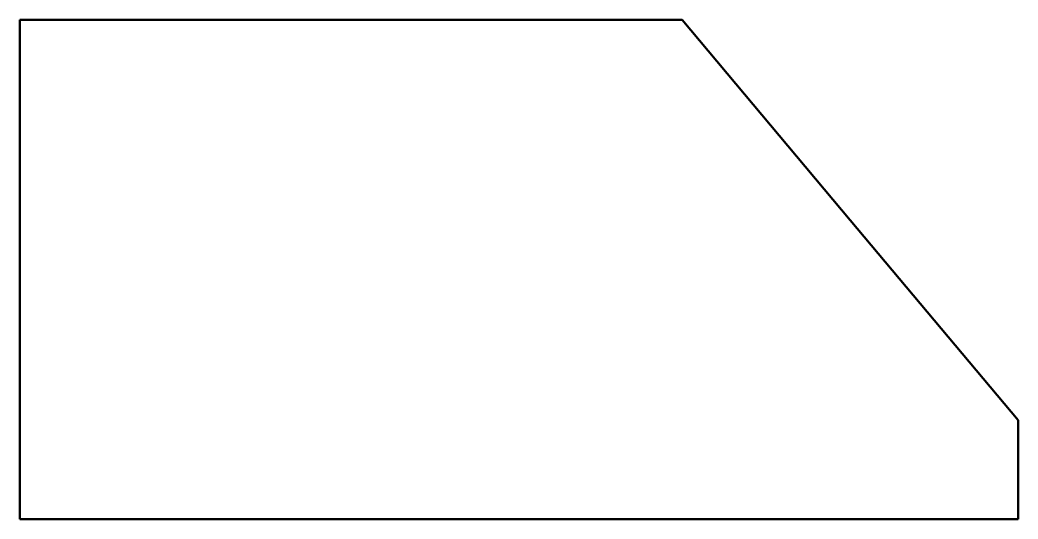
# Model space of a CAD drawing. Header units: millimetres. Extents: x -113 to 1888, y -1000 to 0.
import ezdxf

# ---------------------------------------------------------------- set-up
doc = ezdxf.new("R2010")
doc.units = ezdxf.units.MM
doc.layers.add('IV_OUTER_PROFILE', color=7, linetype='Continuous', lineweight=50)

msp = doc.modelspace()

# ---------------------------------------------------------------- linework, layer by layer
at = {"layer": 'IV_OUTER_PROFILE'}
for p, q in [((-113, 0), (1214.3, 0)), ((-113, -1000), (-113, 0)), ((1214.3, 0), (1214.4, 0)), ((1214.4, 0), (1551.2, -401.1)), ((1551.2, -401.1), (1888, -801.7)), ((1888, -801.7), (1888, -802)), ((1888, -1000), (1888, -802)), ((-113, -1000), (1888, -1000))]:
    msp.add_line(p, q, dxfattribs=at)

doc.saveas('drawing.dxf')
